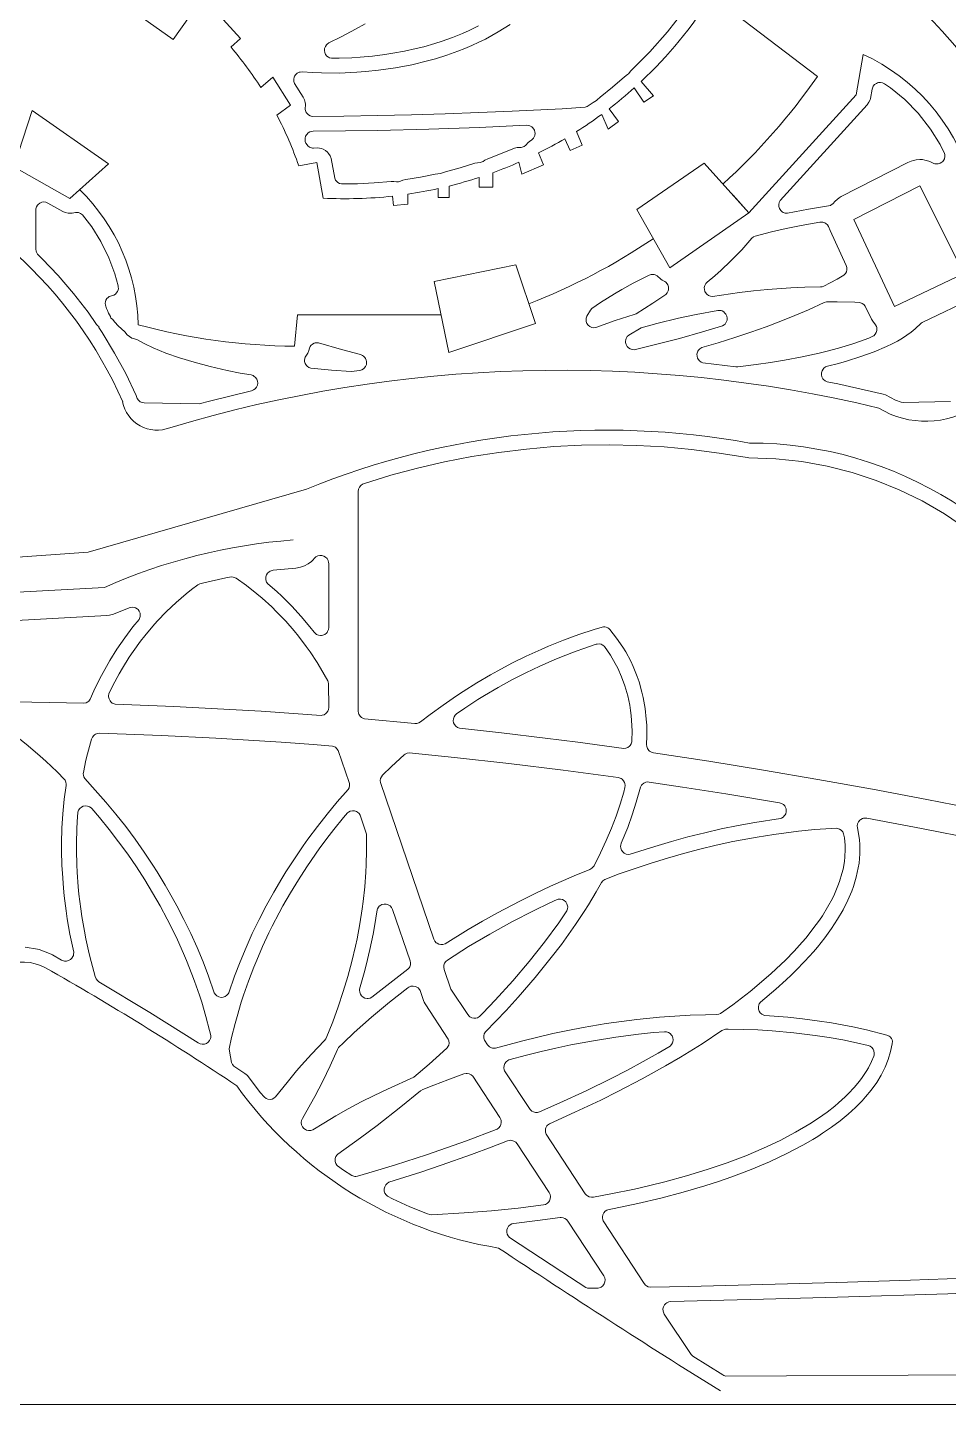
# Model space of a CAD drawing. Header units: inches. Extents: x 36 to 78.3, y 17.3 to 55.9.
# Drawn here: x 49.5 to 63.2, y 17.31 to 37.82 of the extents above; entities that cross this region are included whole.
import ezdxf

# ---------------------------------------------------------------- set-up
doc = ezdxf.new("R2010")
doc.units = ezdxf.units.IN
doc.layers.add('01_ORIGINAL_PLAN', color=7, linetype='CONTINUOUS', lineweight=20)
doc.layers.add('02_CONCEPT_CLOSED_AREAS', color=7, linetype='CONTINUOUS', lineweight=15)

msp = doc.modelspace()

# ---------------------------------------------------------------- linework, layer by layer
at = {"layer": '01_ORIGINAL_PLAN'}
msp.add_line((71.442, 17.312), (36.248, 17.312), dxfattribs=at)
for points in [[(60.29, 39.74, -0.300089), (65.18, 32.538)], [(59.849, 35.488, 0.057164), (61.253, 37.088), (59.681, 38.289, -0.064319), (58.632, 37.014, -0.064319)], [(59.998, 35.322), (60.235, 35.059), (61.831, 36.816), (61.933, 37.418, -0.214593), (63.522, 35.602, 0.212382), (64.188, 33.517, -0.642649), (62.166, 32.15, 0.132984), (51.615, 31.858, -0.471407), (50.913, 32.245)], [(58.528, 36.918, -0.018836), (58.155, 36.608, -0.018836)], [(58.043, 36.524, -0.017658), (57.668, 36.267, -0.017658)], [(57.496, 36.162, -0.017305), (57.105, 35.949, -0.017305)], [(54.929, 35.306, -0.040089), (53.897, 35.276), (53.805, 35.806)], [(56.812, 35.811, -0.016254), (56.423, 35.655, -0.016254)], [(56.221, 35.586, -0.018166), (55.771, 35.457, -0.018166)], [(50.274, 35.4, -0.198705), (51.143, 33.392, 0.063223), (53.473, 33.07)], [(55.61, 35.419, -0.017778), (55.16, 35.336, -0.017778)], [(56.959, 33.703, 0.056142), (58.811, 34.673)], [(53.65, 30.945, -0.14301), (60.243, 31.63, -0.286424), (65.36, 28.431), (66.481, 23.89, -0.272091), (64.9, 18.954), (63.661, 17.533)], [(53.65, 30.945), (50.4, 30.004), (48.095, 29.84), (45.427, 29.473), (42.376, 26.597), (41.758, 26.597, -0.10797), (36.248, 22.954)]]:
    msp.add_lwpolyline(points, format="xyb", dxfattribs=at)
for points in [[(51.286, 38.996), (52.178, 38.364), (51.665, 37.64), (50.837, 38.227), (51.286, 38.996)], [(52.249, 38.111), (52.668, 37.654), (52.525, 37.523)], [(52.968, 36.924), (53.149, 37.079), (53.413, 36.661), (53.207, 36.514)], [(58.528, 36.918), (58.67, 36.704), (58.814, 36.799), (58.632, 37.014)], [(49.567, 36.583), (50.703, 35.787), (50.129, 35.27), (49.295, 35.742), (49.567, 36.583)], [(58.043, 36.524), (58.141, 36.305), (58.295, 36.419), (58.155, 36.608)], [(57.496, 36.162), (57.572, 35.985), (57.754, 36.063), (57.668, 36.267)], [(56.812, 35.811), (56.853, 35.634), (57.179, 35.773), (57.105, 35.949)], [(53.805, 35.806), (53.533, 35.759)], [(53.805, 35.806), (53.805, 35.806)], [(58.564, 35.106), (59.058, 34.241), (60.235, 35.059), (59.57, 35.799), (58.564, 35.106)], [(56.221, 35.586), (56.221, 35.439), (56.423, 35.439), (56.423, 35.655)], [(54.929, 35.306), (54.944, 35.165), (55.16, 35.189), (55.16, 35.336)], [(55.61, 35.419), (55.608, 35.288), (55.771, 35.288), (55.771, 35.457)], [(53.515, 33.54), (53.473, 33.07)], [(53.515, 33.54), (55.65, 33.54)], [(46.027, 28.759), (46.027, 29.23), (50.643, 29.479)]]:
    msp.add_lwpolyline(points, dxfattribs=at)
for points in [[(61.796, 34.957), (62.78, 35.461), (63.435, 34.152), (62.399, 33.663)], [(55.549, 34.034), (56.763, 34.283), (57.058, 33.412), (55.766, 32.976)]]:
    msp.add_lwpolyline(points, close=True, dxfattribs=at)
for centre, radius, start, end in [((48.363, 33.974), 5.47, 32.6388, 40.4465), ((48.363, 33.974), 5.47, 19.0436, 27.6609), ((44.996, 29.643), 6.464, 23.734, 72.5429), ((54.073, 21.787), 8.422, 94.2501, 114.0352), ((49.433, 23.211), 0.689, 61.2688, 115.2094), ((27.349, -15.654), 45.391, 56.1832, 60.407), ((57.468, 25.543), 5.979, 215.6658, 260.7622), ((129.159, 128.7), 131.041, 236.3299, 238.04792)]:
    msp.add_arc(centre, radius, start, end, dxfattribs=at)
at = {"layer": '02_CONCEPT_CLOSED_AREAS'}
for points in [[(59.269, 38.071), (59.025, 37.755), (58.761, 37.455), (58.477, 37.17), (58.441, 37.127), (58.429, 37.116), (58.383, 37.083), (58.203, 36.928), (58.019, 36.781), (57.978, 36.741), (57.964, 36.73), (57.914, 36.702), (57.827, 36.64), (57.795, 36.629), (57.457, 36.608), (56.712, 36.571), (56.213, 36.55), (55.713, 36.532), (55.211, 36.518), (54.708, 36.506), (54.205, 36.498), (53.735, 36.493), (53.704, 36.501), (53.677, 36.517), (53.654, 36.54), (53.646, 36.553), (53.639, 36.567), (53.631, 36.598), (53.633, 36.675), (53.63, 36.701), (53.619, 36.739), (53.599, 36.779), (53.469, 36.986), (53.46, 37.016), (53.459, 37.047), (53.465, 37.077), (53.472, 37.092), (53.489, 37.117), (53.513, 37.137), (53.541, 37.151), (53.557, 37.154), (53.588, 37.156), (53.735, 37.147), (53.871, 37.142), (54.138, 37.14), (54.4, 37.151), (54.53, 37.161), (54.72, 37.18), (54.972, 37.216), (55.216, 37.263), (55.452, 37.32), (55.568, 37.352), (55.736, 37.405), (55.901, 37.464), (56.008, 37.506), (56.112, 37.551), (56.214, 37.597), (56.313, 37.646), (56.409, 37.698), (56.501, 37.751), (56.593, 37.807), (56.68, 37.864)], [(56.211, 37.842), (56.071, 37.774), (55.973, 37.73), (55.823, 37.67), (55.667, 37.614), (55.559, 37.579), (55.396, 37.532), (55.282, 37.503), (55.11, 37.465), (54.936, 37.433), (54.815, 37.414), (54.634, 37.392), (54.449, 37.375), (54.323, 37.367), (54.134, 37.36), (54.021, 37.361), (53.991, 37.368), (53.977, 37.375), (53.953, 37.393), (53.934, 37.417), (53.921, 37.445), (53.916, 37.476), (53.919, 37.506), (53.93, 37.535), (53.947, 37.56), (53.958, 37.571), (53.984, 37.588), (54.165, 37.678), (54.379, 37.791), (54.521, 37.871)], [(63.233, 32.246), (62.53, 32.231), (62.503, 32.237), (62.418, 32.267), (62.266, 32.345), (62.232, 32.359), (61.559, 32.511), (61.397, 32.543), (61.369, 32.556), (61.346, 32.576), (61.336, 32.588), (61.322, 32.615), (61.315, 32.645), (61.316, 32.676), (61.325, 32.706), (61.341, 32.732), (61.352, 32.744), (61.376, 32.762), (61.405, 32.773), (61.569, 32.816), (61.685, 32.848), (61.9, 32.916), (62.101, 32.989), (62.282, 33.067), (62.365, 33.107), (62.444, 33.149), (62.518, 33.193), (62.586, 33.236), (62.65, 33.282), (62.707, 33.329), (62.8, 33.417), (62.812, 33.426), (63.604, 33.8)], [(63.697, 26.161), (62.885, 26.32), (62.073, 26.473), (61.261, 26.62), (60.45, 26.759), (59.637, 26.891), (58.814, 27.016), (58.783, 27.025), (58.756, 27.042), (58.744, 27.053), (58.725, 27.079), (58.714, 27.11), (58.712, 27.142), (58.716, 27.263), (58.713, 27.429), (58.707, 27.517), (58.69, 27.678), (58.662, 27.839), (58.643, 27.922), (58.6, 28.075), (58.572, 28.155), (58.513, 28.302), (58.477, 28.379), (58.403, 28.518), (58.357, 28.592), (58.266, 28.724), (58.164, 28.853), (58.15, 28.867), (58.133, 28.879), (58.112, 28.888), (58.092, 28.893), (58.07, 28.894), (58.048, 28.89), (57.93, 28.854), (57.701, 28.778), (57.474, 28.695), (57.252, 28.605), (57.14, 28.557), (56.921, 28.457), (56.706, 28.351), (56.496, 28.239), (56.39, 28.179), (56.183, 28.057), (55.982, 27.931), (55.881, 27.864), (55.684, 27.728), (55.492, 27.587), (55.348, 27.476), (55.322, 27.461), (55.293, 27.452), (55.262, 27.451), (54.514, 27.521), (54.498, 27.525), (54.47, 27.541), (54.446, 27.563), (54.43, 27.59), (54.424, 27.606), (54.42, 27.638), (54.42, 30.91), (54.425, 30.943), (54.438, 30.973), (54.459, 30.998), (54.485, 31.017), (54.512, 31.027), (54.906, 31.149), (55.304, 31.256), (55.705, 31.348), (56.109, 31.427), (56.514, 31.491), (56.922, 31.54), (57.331, 31.576), (57.742, 31.596), (58.153, 31.602), (58.564, 31.594), (58.971, 31.571), (59.382, 31.534), (59.792, 31.481), (60.207, 31.413), (60.235, 31.41), (60.637, 31.396), (61.021, 31.354), (61.399, 31.286), (61.769, 31.192), (62.13, 31.073), (62.473, 30.933), (62.813, 30.767), (63.146, 30.574), (63.459, 30.363)], [(47.437, 28.885), (50.676, 29.06), (50.718, 29.066), (50.776, 29.08), (51.009, 29.177), (51.025, 29.182), (51.056, 29.187), (51.088, 29.182), (51.103, 29.177), (51.131, 29.161), (51.143, 29.15), (51.161, 29.124), (51.173, 29.094), (51.175, 29.078), (51.174, 29.046), (51.17, 29.031), (51.157, 29.002), (51.067, 28.891), (50.944, 28.729), (50.828, 28.562), (50.72, 28.389), (50.621, 28.213), (50.572, 28.121), (50.484, 27.938), (50.428, 27.814), (50.408, 27.788), (50.396, 27.778), (50.368, 27.763), (50.337, 27.755), (49.563, 27.771), (49.05, 27.778)], [(49.275, 27.311), (49.508, 27.121), (49.685, 26.968), (49.771, 26.89), (49.938, 26.732), (50.048, 26.621), (50.057, 26.608), (50.069, 26.579), (50.073, 26.548), (50.072, 26.532), (50.044, 26.327), (50.033, 26.218), (50.023, 26.11), (50.01, 25.894), (50.005, 25.672), (50.005, 25.561), (50.01, 25.34), (50.016, 25.226), (50.033, 25.001), (50.044, 24.887), (50.072, 24.662), (50.089, 24.546), (50.129, 24.318), (50.184, 24.046), (50.183, 24.015), (50.18, 24), (50.174, 23.985), (50.158, 23.959), (50.136, 23.938), (50.109, 23.923), (50.079, 23.915), (50.048, 23.915), (50.018, 23.924), (50.005, 23.93), (49.87, 24.008), (49.847, 24.02), (49.671, 24.089), (49.646, 24.094), (49.461, 24.12)], [(63.732, 19.202), (62.641, 19.163), (61.545, 19.128), (60.444, 19.097), (59.34, 19.071), (58.764, 19.059), (58.735, 19.066), (58.708, 19.08), (58.696, 19.09), (58.677, 19.113), (58.065, 20.047), (58.059, 20.061), (58.053, 20.092), (58.053, 20.108), (58.06, 20.138), (58.074, 20.166), (58.095, 20.19), (58.121, 20.207), (58.135, 20.213), (58.579, 20.305), (58.924, 20.386), (59.258, 20.474), (59.578, 20.568), (59.783, 20.634), (59.982, 20.703), (60.269, 20.811), (60.542, 20.926), (60.799, 21.047), (61.039, 21.173), (61.188, 21.259), (61.26, 21.304), (61.332, 21.35), (61.465, 21.442), (61.594, 21.538), (61.71, 21.634), (61.768, 21.685), (61.823, 21.736), (61.921, 21.836), (61.971, 21.891), (62.055, 21.994), (62.136, 22.107), (62.203, 22.218), (62.261, 22.333), (62.309, 22.45), (62.344, 22.566), (62.369, 22.684), (62.37, 22.72), (62.365, 22.741), (62.356, 22.762), (62.338, 22.785), (62.321, 22.798), (62.288, 22.813), (61.986, 22.89), (61.779, 22.936), (61.463, 22.995), (61.25, 23.027), (61.034, 23.055), (60.816, 23.078), (60.471, 23.105), (60.456, 23.109), (60.428, 23.123), (60.404, 23.144), (60.387, 23.171), (60.377, 23.201), (60.375, 23.217), (60.375, 23.233), (60.382, 23.264), (60.389, 23.279), (60.408, 23.305), (60.636, 23.498), (60.788, 23.635), (60.861, 23.704), (60.934, 23.774), (61.067, 23.912), (61.194, 24.052), (61.254, 24.123), (61.363, 24.26), (61.464, 24.399), (61.555, 24.539), (61.636, 24.678), (61.707, 24.821), (61.765, 24.956), (61.79, 25.025), (61.832, 25.165), (61.863, 25.302), (61.874, 25.372), (61.881, 25.445), (61.886, 25.513), (61.887, 25.583), (61.885, 25.65), (61.88, 25.72), (61.871, 25.787), (61.85, 25.897), (61.847, 25.929), (61.853, 25.96), (61.866, 25.988), (61.886, 26.012), (61.899, 26.022), (61.927, 26.036), (61.942, 26.041), (61.973, 26.043), (61.989, 26.041), (62.802, 25.888), (63.611, 25.729)], [(63.506, 17.752), (59.891, 17.735), (59.859, 17.744), (59.844, 17.752), (59.399, 18.031), (59.373, 18.054), (58.974, 18.659), (58.961, 18.688), (58.957, 18.703), (58.955, 18.735), (58.958, 18.751), (58.962, 18.766), (58.977, 18.794), (58.999, 18.818), (59.012, 18.827), (59.041, 18.84), (59.072, 18.845), (60.45, 18.878), (61.551, 18.909), (63.195, 18.962), (64.386, 19.007)]]:
    msp.add_lwpolyline(points, dxfattribs=at)
for points in [[(60.807, 35.053), (60.775, 35.055), (60.745, 35.065), (60.731, 35.073), (60.708, 35.094), (60.69, 35.12), (60.68, 35.15), (60.678, 35.182), (60.685, 35.213), (60.699, 35.241), (61.994, 36.668), (62.02, 36.704), (62.037, 36.739), (62.044, 36.759), (62.069, 36.899), (62.078, 36.93), (62.086, 36.944), (62.106, 36.968), (62.132, 36.986), (62.147, 36.992), (62.162, 36.997), (62.194, 36.999), (62.225, 36.993), (62.253, 36.979), (62.343, 36.919), (62.553, 36.744), (62.752, 36.54), (62.936, 36.305), (63.082, 36.074), (63.145, 35.943), (63.15, 35.927), (63.151, 35.895), (63.145, 35.864), (63.13, 35.836), (63.12, 35.823), (63.108, 35.812), (63.081, 35.795), (63.05, 35.786), (63.018, 35.786), (63.002, 35.788), (62.987, 35.793), (62.947, 35.814), (62.912, 35.828), (62.855, 35.844), (62.816, 35.85), (62.777, 35.851), (62.724, 35.847), (62.684, 35.839), (62.648, 35.828), (62.602, 35.809), (61.609, 35.299), (61.577, 35.28), (61.547, 35.258), (61.519, 35.232), (61.484, 35.193), (61.46, 35.176), (61.447, 35.169), (61.419, 35.161), (61.119, 35.113)], [(53.632, 36.122), (53.629, 36.137), (53.629, 36.168), (53.637, 36.198), (53.652, 36.225), (53.674, 36.247), (53.701, 36.263), (53.731, 36.271), (53.747, 36.273), (54.712, 36.286), (55.468, 36.305), (56.221, 36.33), (56.925, 36.361), (56.957, 36.358), (56.972, 36.353), (57.001, 36.338), (57.013, 36.328), (57.033, 36.304), (57.041, 36.289), (57.05, 36.259), (57.051, 36.243), (57.047, 36.211), (57.035, 36.182), (57.027, 36.168), (57.004, 36.146), (56.967, 36.121), (56.951, 36.106), (56.916, 36.066), (56.89, 36.046), (56.86, 36.034), (56.844, 36.031), (56.787, 36.03), (56.745, 36.021), (56.536, 35.934), (56.346, 35.862), (56.306, 35.842), (56.277, 35.822), (56.249, 35.81), (56.233, 35.807), (56.197, 35.804), (56.154, 35.795), (55.935, 35.728), (55.716, 35.67), (55.643, 35.642), (55.565, 35.634), (55.345, 35.59), (55.126, 35.554), (55.083, 35.542), (55.048, 35.527), (55.019, 35.519), (54.989, 35.519), (54.951, 35.525), (54.909, 35.526), (54.658, 35.503), (54.409, 35.49), (54.171, 35.489), (54.141, 35.496), (54.114, 35.511), (54.092, 35.532), (54.083, 35.545), (54.07, 35.573), (54.017, 35.865), (54.002, 35.905), (53.979, 35.942), (53.96, 35.962), (53.932, 35.986), (53.897, 36.006), (53.874, 36.015), (53.841, 36.023), (53.811, 36.026), (53.754, 36.022), (53.738, 36.023), (53.707, 36.031), (53.693, 36.038), (53.667, 36.057), (53.657, 36.069), (53.641, 36.097)], [(50.209, 35.064), (50.225, 35.065), (50.257, 35.062), (50.287, 35.05), (50.313, 35.03), (50.452, 34.85), (50.589, 34.631), (50.708, 34.39), (50.798, 34.148), (50.845, 33.972), (50.848, 33.957), (50.849, 33.927), (50.846, 33.912), (50.835, 33.884), (50.817, 33.859), (50.806, 33.849), (50.781, 33.832), (50.734, 33.819), (50.713, 33.81), (50.695, 33.798), (50.679, 33.781), (50.664, 33.755), (50.657, 33.734), (50.655, 33.711), (50.659, 33.684), (50.675, 33.632), (50.686, 33.602), (50.703, 33.566), (50.732, 33.513), (50.739, 33.489), (50.76, 33.472), (50.797, 33.428), (50.845, 33.377), (50.947, 33.287), (50.982, 33.242), (51.015, 33.214), (51.052, 33.192), (51.072, 33.184), (51.123, 33.17), (51.241, 33.107), (51.368, 33.047), (51.554, 32.97), (51.757, 32.899), (51.978, 32.832), (52.215, 32.769), (52.467, 32.712), (52.664, 32.672), (52.824, 32.643), (52.854, 32.634), (52.868, 32.627), (52.891, 32.607), (52.91, 32.581), (52.921, 32.552), (52.924, 32.521), (52.919, 32.491), (52.906, 32.462), (52.887, 32.438), (52.861, 32.42), (52.832, 32.409), (52.207, 32.254), (52.053, 32.212), (51.235, 32.227), (51.203, 32.232), (51.188, 32.237), (51.173, 32.245), (51.148, 32.266), (51.13, 32.292), (51.112, 32.339), (50.958, 32.664), (50.793, 32.969), (50.607, 33.274), (50.576, 33.321), (50.561, 33.348), (50.557, 33.364), (50.544, 33.374), (50.523, 33.397), (50.399, 33.577), (50.183, 33.858), (49.953, 34.126), (49.717, 34.374), (49.647, 34.442), (49.63, 34.47), (49.624, 34.486), (49.62, 34.518), (49.62, 35.1), (49.621, 35.115), (49.629, 35.145), (49.645, 35.172), (49.655, 35.184), (49.68, 35.203), (49.708, 35.215), (49.739, 35.22), (49.77, 35.216), (49.799, 35.204), (50.021, 35.079), (50.059, 35.062), (50.1, 35.052), (50.143, 35.051), (50.164, 35.053)], [(59.694, 33.813), (59.663, 33.816), (59.633, 33.827), (59.608, 33.845), (59.588, 33.87), (59.58, 33.884), (59.571, 33.914), (59.57, 33.945), (59.578, 33.975), (59.592, 34.003), (59.614, 34.026), (59.726, 34.12), (59.823, 34.206), (59.961, 34.337), (60.047, 34.423), (60.127, 34.508), (60.278, 34.682), (60.301, 34.7), (60.329, 34.711), (60.57, 34.773), (60.789, 34.823), (61.01, 34.869), (61.291, 34.919), (61.322, 34.92), (61.337, 34.918), (61.366, 34.907), (61.379, 34.899), (61.402, 34.878), (61.419, 34.852), (61.442, 34.793), (61.684, 34.275), (61.693, 34.244), (61.694, 34.211), (61.687, 34.18), (61.671, 34.152), (61.648, 34.129), (61.549, 34.071), (61.443, 34.014), (61.352, 33.968), (61.326, 33.958), (61.299, 33.955), (61.068, 33.95), (60.859, 33.941), (60.51, 33.916), (60.301, 33.896), (60.092, 33.871)], [(57.957, 33.35), (57.926, 33.347), (57.895, 33.352), (57.866, 33.365), (57.842, 33.385), (57.823, 33.411), (57.812, 33.441), (57.81, 33.472), (57.811, 33.488), (57.821, 33.518), (57.876, 33.607), (57.897, 33.632), (58.026, 33.721), (58.234, 33.851), (58.345, 33.915), (58.514, 34.008), (58.748, 34.127), (58.778, 34.137), (58.809, 34.139), (58.825, 34.137), (58.84, 34.133), (58.868, 34.119), (58.923, 34.068), (58.941, 34.055), (58.983, 34.033), (58.996, 34.024), (59.017, 34.001), (59.026, 33.987), (59.037, 33.958), (59.04, 33.926), (59.038, 33.91), (59.034, 33.895), (59.02, 33.866), (59, 33.842), (58.805, 33.711), (58.556, 33.556), (58.529, 33.544), (58.244, 33.453)], [(59.551, 32.824), (59.522, 32.835), (59.497, 32.854), (59.478, 32.878), (59.47, 32.892), (59.462, 32.922), (59.461, 32.954), (59.464, 32.969), (59.476, 32.998), (59.484, 33.011), (59.506, 33.034), (59.533, 33.05), (59.777, 33.123), (60.023, 33.201), (60.261, 33.28), (60.49, 33.361), (60.711, 33.445), (60.92, 33.529), (61.12, 33.615), (61.354, 33.723), (61.388, 33.734), (61.548, 33.734), (61.812, 33.725), (61.887, 33.72), (61.918, 33.709), (61.945, 33.691), (61.966, 33.667), (62.058, 33.474), (62.078, 33.442), (62.118, 33.391), (62.132, 33.364), (62.136, 33.35), (62.139, 33.335), (62.138, 33.304), (62.129, 33.275), (62.114, 33.249), (62.092, 33.228), (62.079, 33.219), (62.019, 33.193), (61.88, 33.142), (61.781, 33.108), (61.568, 33.043), (61.398, 32.998), (61.279, 32.969), (61.029, 32.914), (60.766, 32.864), (60.558, 32.829), (60.343, 32.798), (60.071, 32.763), (60.042, 32.763)], [(58.529, 33.02), (58.498, 33.022), (58.469, 33.03), (58.442, 33.047), (58.421, 33.069), (58.406, 33.096), (58.399, 33.126), (58.398, 33.142), (58.402, 33.173), (58.408, 33.187), (58.423, 33.214), (58.445, 33.236), (58.632, 33.344), (58.865, 33.41), (59.185, 33.488), (59.448, 33.544), (59.772, 33.602), (59.803, 33.603), (59.819, 33.601), (59.834, 33.596), (59.861, 33.581), (59.873, 33.571), (59.893, 33.547), (59.906, 33.519), (59.911, 33.488), (59.911, 33.473), (59.909, 33.457), (59.898, 33.428), (59.88, 33.402), (59.868, 33.392), (59.842, 33.375), (59.827, 33.369), (59.546, 33.284), (59.203, 33.187), (58.845, 33.095)], [(53.693, 33.041), (53.706, 33.069), (53.715, 33.082), (53.738, 33.103), (53.765, 33.117), (53.78, 33.121), (53.811, 33.124), (53.826, 33.123), (54.169, 33.024), (54.455, 32.946), (54.484, 32.934), (54.497, 32.925), (54.519, 32.903), (54.528, 32.89), (54.54, 32.862), (54.544, 32.846), (54.544, 32.815), (54.541, 32.8), (54.529, 32.771), (54.51, 32.746), (54.499, 32.735), (54.472, 32.719), (54.442, 32.711), (54.313, 32.693), (54.024, 32.714), (53.713, 32.744), (53.684, 32.756), (53.658, 32.774), (53.647, 32.786), (53.631, 32.814), (53.622, 32.844), (53.621, 32.86), (53.625, 32.892), (53.63, 32.907), (53.669, 32.97), (53.685, 33.009)], [(53.074, 29.535), (53.056, 29.56), (53.046, 29.59), (53.043, 29.621), (53.045, 29.636), (53.054, 29.666), (53.071, 29.692), (53.093, 29.714), (53.107, 29.722), (53.136, 29.733), (53.151, 29.735), (53.489, 29.768), (53.559, 29.781), (53.618, 29.802), (53.672, 29.83), (53.722, 29.867), (53.79, 29.934), (53.817, 29.948), (53.847, 29.956), (53.878, 29.955), (53.908, 29.946), (53.934, 29.93), (53.956, 29.908), (53.971, 29.882), (53.979, 29.852), (53.98, 29.836), (53.98, 28.883), (53.976, 28.852), (53.964, 28.823), (53.955, 28.81), (53.945, 28.798), (53.92, 28.779), (53.891, 28.767), (53.875, 28.764), (53.86, 28.763), (53.829, 28.768), (53.8, 28.78), (53.787, 28.789), (53.764, 28.811), (53.7, 28.894), (53.571, 29.048), (53.432, 29.2), (53.284, 29.348), (53.208, 29.417)], [(50.803, 27.741), (50.788, 27.745), (50.759, 27.758), (50.735, 27.778), (50.725, 27.79), (50.71, 27.818), (50.703, 27.849), (50.703, 27.865), (50.708, 27.896), (50.768, 28.02), (50.86, 28.192), (50.91, 28.278), (51.012, 28.44), (51.068, 28.523), (51.18, 28.678), (51.241, 28.757), (51.364, 28.904), (51.429, 28.976), (51.566, 29.119), (51.709, 29.255), (51.859, 29.384), (51.937, 29.447), (52.034, 29.52), (52.061, 29.531), (52.12, 29.547), (52.451, 29.623), (52.528, 29.636), (52.56, 29.633), (52.589, 29.623), (52.603, 29.615), (52.755, 29.506), (52.91, 29.384), (52.988, 29.318), (53.132, 29.188), (53.205, 29.117), (53.34, 28.976), (53.467, 28.832), (53.53, 28.754), (53.645, 28.602), (53.703, 28.521), (53.808, 28.361), (53.86, 28.276), (53.966, 28.087), (53.972, 28.073), (53.979, 28.045), (53.98, 27.693), (53.976, 27.663), (53.965, 27.635), (53.947, 27.61), (53.936, 27.6), (53.91, 27.584), (53.881, 27.575), (53.866, 27.573), (52.975, 27.635), (52.325, 27.673), (51.675, 27.706)], [(55.925, 27.385), (55.896, 27.395), (55.871, 27.413), (55.852, 27.436), (55.839, 27.464), (55.833, 27.494), (55.835, 27.524), (55.845, 27.553), (55.861, 27.579), (55.884, 27.599), (56.004, 27.682), (56.198, 27.808), (56.299, 27.87), (56.5, 27.989), (56.704, 28.101), (56.912, 28.208), (57.123, 28.309), (57.336, 28.402), (57.444, 28.446), (57.662, 28.531), (57.775, 28.571), (57.959, 28.632), (57.974, 28.636), (58.004, 28.638), (58.034, 28.632), (58.048, 28.626), (58.061, 28.619), (58.084, 28.6), (58.131, 28.536), (58.174, 28.47), (58.246, 28.347), (58.281, 28.278), (58.339, 28.149), (58.389, 28.012), (58.43, 27.867), (58.46, 27.725), (58.472, 27.647), (58.481, 27.572), (58.493, 27.422), (58.496, 27.341), (58.494, 27.198), (58.492, 27.182), (58.484, 27.152), (58.468, 27.126), (58.457, 27.114), (58.432, 27.096), (58.418, 27.089), (58.403, 27.085), (58.373, 27.081), (57.688, 27.173), (57.2, 27.236), (56.551, 27.314)], [(50.348, 26.632), (50.333, 26.661), (50.329, 26.677), (50.326, 26.709), (50.328, 26.725), (50.366, 26.905), (50.39, 27.003), (50.45, 27.222), (50.463, 27.251), (50.483, 27.275), (50.495, 27.285), (50.508, 27.293), (50.537, 27.304), (50.569, 27.307), (51.493, 27.273), (52.301, 27.234), (52.786, 27.206), (53.27, 27.174), (53.754, 27.14), (54.037, 27.117), (54.051, 27.112), (54.079, 27.099), (54.102, 27.078), (54.119, 27.052), (54.283, 26.575), (54.288, 26.559), (54.29, 26.528), (54.283, 26.497), (54.269, 26.469), (54.108, 26.284), (53.957, 26.102), (53.811, 25.917), (53.671, 25.729), (53.602, 25.633), (53.469, 25.439), (53.343, 25.244), (53.281, 25.143), (53.162, 24.942), (53.05, 24.739), (52.943, 24.534), (52.843, 24.326), (52.749, 24.116), (52.661, 23.904), (52.579, 23.691), (52.493, 23.443), (52.485, 23.429), (52.464, 23.405), (52.438, 23.387), (52.408, 23.377), (52.377, 23.375), (52.346, 23.381), (52.317, 23.395), (52.294, 23.417), (52.276, 23.443), (52.189, 23.692), (52.109, 23.903), (52.02, 24.117), (51.926, 24.327), (51.825, 24.534), (51.719, 24.74), (51.606, 24.943), (51.548, 25.044), (51.427, 25.242), (51.364, 25.342), (51.234, 25.537), (51.099, 25.729), (50.958, 25.917), (50.812, 26.103), (50.661, 26.283), (50.505, 26.461)], [(54.749, 26.575), (54.747, 26.605), (54.752, 26.634), (54.764, 26.661), (54.783, 26.685), (54.914, 26.812), (55.105, 26.986), (55.118, 26.996), (55.147, 27.01), (55.18, 27.016), (55.854, 26.949), (56.662, 26.858), (57.469, 26.758), (58.29, 26.647), (58.32, 26.639), (58.334, 26.632), (58.347, 26.623), (58.369, 26.601), (58.384, 26.574), (58.389, 26.56), (58.394, 26.529), (58.39, 26.498), (58.372, 26.429), (58.32, 26.251), (58.259, 26.073), (58.191, 25.895), (58.112, 25.71), (58.026, 25.526), (57.929, 25.335), (57.92, 25.321), (57.897, 25.298), (57.868, 25.281), (57.632, 25.184), (57.283, 25.03), (57.052, 24.921), (56.825, 24.809), (56.49, 24.633), (56.27, 24.51), (56.054, 24.383), (55.711, 24.171), (55.681, 24.161), (55.65, 24.16), (55.62, 24.166), (55.592, 24.18), (55.58, 24.189), (55.559, 24.213), (55.545, 24.24)], [(58.468, 25.505), (58.438, 25.503), (58.408, 25.508), (58.38, 25.521), (58.356, 25.541), (58.339, 25.566), (58.328, 25.595), (58.325, 25.626), (58.326, 25.641), (58.335, 25.67), (58.432, 25.906), (58.499, 26.094), (58.558, 26.279), (58.619, 26.506), (58.635, 26.534), (58.645, 26.546), (58.67, 26.566), (58.7, 26.579), (58.732, 26.583), (58.748, 26.581), (59.246, 26.507), (59.892, 26.405), (60.691, 26.272), (60.721, 26.263), (60.747, 26.247), (60.768, 26.225), (60.776, 26.212), (60.788, 26.183), (60.791, 26.152), (60.79, 26.137), (60.782, 26.107), (60.775, 26.093), (60.766, 26.081), (60.744, 26.059), (60.718, 26.043), (60.703, 26.038), (60.324, 25.98), (60.074, 25.934), (59.823, 25.883), (59.576, 25.826), (59.327, 25.763), (59.08, 25.696), (58.835, 25.623)], [(50.247, 26.133), (50.258, 26.162), (50.276, 26.187), (50.299, 26.207), (50.327, 26.221), (50.358, 26.227), (50.389, 26.224), (50.418, 26.214), (50.444, 26.196), (50.455, 26.185), (50.568, 26.052), (50.713, 25.873), (50.853, 25.691), (50.988, 25.505), (51.117, 25.317), (51.241, 25.125), (51.358, 24.932), (51.471, 24.736), (51.577, 24.537), (51.629, 24.435), (51.727, 24.232), (51.818, 24.03), (51.862, 23.925), (51.944, 23.72), (51.983, 23.615), (52.055, 23.408), (52.09, 23.301), (52.152, 23.092), (52.208, 22.881), (52.225, 22.808), (52.224, 22.776), (52.22, 22.761), (52.207, 22.732), (52.187, 22.708), (52.161, 22.689), (52.131, 22.679), (52.099, 22.676), (52.068, 22.682), (52.039, 22.696), (51.318, 23.151), (50.561, 23.607), (50.537, 23.626), (50.519, 23.65), (50.504, 23.685), (50.444, 23.91), (50.416, 24.023), (50.367, 24.247), (50.345, 24.359), (50.307, 24.579), (50.29, 24.692), (50.263, 24.911), (50.252, 25.022), (50.236, 25.238), (50.23, 25.349), (50.225, 25.562), (50.225, 25.672), (50.23, 25.882), (50.236, 25.989)], [(52.569, 22.349), (52.548, 22.374), (52.534, 22.403), (52.501, 22.574), (52.499, 22.606), (52.535, 22.775), (52.588, 22.985), (52.617, 23.092), (52.679, 23.301), (52.714, 23.408), (52.786, 23.617), (52.865, 23.822), (52.908, 23.927), (52.995, 24.131), (53.09, 24.334), (53.14, 24.436), (53.243, 24.635), (53.298, 24.736), (53.411, 24.932), (53.529, 25.127), (53.652, 25.317), (53.717, 25.413), (53.848, 25.599), (53.985, 25.783), (54.057, 25.875), (54.201, 26.052), (54.261, 26.122), (54.273, 26.132), (54.301, 26.146), (54.332, 26.153), (54.364, 26.151), (54.394, 26.141), (54.408, 26.134), (54.431, 26.113), (54.449, 26.087), (54.535, 25.837), (54.542, 25.803), (54.544, 25.562), (54.539, 25.349), (54.534, 25.24), (54.517, 25.02), (54.493, 24.802), (54.479, 24.692), (54.444, 24.468), (54.402, 24.247), (54.379, 24.135), (54.326, 23.911), (54.265, 23.687), (54.197, 23.46), (54.122, 23.235), (54.04, 23.01), (53.943, 22.768), (53.936, 22.755), (53.918, 22.731), (53.725, 22.529), (53.575, 22.364), (53.502, 22.28), (53.36, 22.109), (53.189, 21.892), (53.165, 21.872), (53.137, 21.86), (53.107, 21.855), (53.076, 21.858), (53.047, 21.869), (53.022, 21.887), (52.96, 21.96), (52.77, 22.209), (52.731, 22.241)], [(56.299, 22.738), (56.289, 22.769), (56.288, 22.802), (56.296, 22.833), (56.312, 22.862), (56.619, 23.18), (56.799, 23.377), (57.054, 23.672), (57.292, 23.966), (57.443, 24.164), (57.584, 24.359), (57.653, 24.458), (57.783, 24.653), (57.846, 24.752), (57.963, 24.946), (58.042, 25.083), (58.062, 25.11), (58.089, 25.13), (58.303, 25.212), (58.54, 25.296), (58.78, 25.375), (59.021, 25.449), (59.262, 25.518), (59.505, 25.582), (59.749, 25.641), (59.993, 25.694), (60.359, 25.762), (60.606, 25.801), (60.972, 25.849), (61.217, 25.873), (61.461, 25.89), (61.538, 25.894), (61.554, 25.891), (61.583, 25.881), (61.609, 25.863), (61.63, 25.838), (61.643, 25.81), (61.655, 25.749), (61.665, 25.64), (61.667, 25.576), (61.662, 25.465), (61.655, 25.4), (61.635, 25.285), (61.619, 25.22), (61.583, 25.101), (61.559, 25.035), (61.508, 24.913), (61.477, 24.849), (61.406, 24.718), (61.328, 24.591), (61.285, 24.526), (61.188, 24.393), (61.085, 24.263), (61.028, 24.197), (60.907, 24.062), (60.779, 23.931), (60.709, 23.863), (60.567, 23.731), (60.49, 23.663), (60.252, 23.463), (59.993, 23.264), (59.812, 23.134), (59.785, 23.123), (59.756, 23.119), (59.589, 23.116), (59.362, 23.108), (59.134, 23.095), (58.906, 23.078), (58.564, 23.044), (58.336, 23.015), (58.108, 22.983), (57.767, 22.926), (57.541, 22.882), (57.315, 22.835), (57.091, 22.784), (56.869, 22.728), (56.462, 22.617), (56.431, 22.616), (56.416, 22.618), (56.402, 22.623), (56.374, 22.637), (56.362, 22.646), (56.343, 22.669)], [(55.8, 23.498), (55.699, 23.791), (55.693, 23.822), (55.695, 23.854), (55.705, 23.883), (55.722, 23.91), (55.746, 23.93), (56.062, 24.131), (56.379, 24.318), (56.705, 24.498), (57.036, 24.669), (57.26, 24.777), (57.382, 24.832), (57.397, 24.836), (57.428, 24.837), (57.458, 24.831), (57.486, 24.816), (57.509, 24.795), (57.526, 24.769), (57.536, 24.74), (57.538, 24.724), (57.535, 24.693), (57.525, 24.664), (57.404, 24.486), (57.194, 24.199), (56.965, 23.909), (56.72, 23.621), (56.459, 23.332), (56.276, 23.14), (56.224, 23.088), (56.197, 23.072), (56.168, 23.064), (56.153, 23.063), (56.138, 23.063), (56.108, 23.07), (56.081, 23.084), (56.069, 23.093), (56.049, 23.117)], [(54.623, 23.376), (54.595, 23.363), (54.565, 23.357), (54.55, 23.357), (54.52, 23.363), (54.492, 23.377), (54.469, 23.397), (54.452, 23.422), (54.441, 23.45), (54.438, 23.481), (54.44, 23.496), (54.508, 23.74), (54.538, 23.855), (54.593, 24.088), (54.64, 24.318), (54.661, 24.432), (54.7, 24.677), (54.705, 24.692), (54.722, 24.72), (54.732, 24.731), (54.758, 24.75), (54.773, 24.757), (54.804, 24.764), (54.836, 24.763), (54.867, 24.754), (54.894, 24.736), (54.915, 24.712), (54.929, 24.684), (55.19, 23.919), (55.197, 23.889), (55.195, 23.859), (55.186, 23.829), (55.178, 23.816), (55.159, 23.793), (54.843, 23.552)], [(53.743, 21.402), (53.712, 21.392), (53.68, 21.391), (53.649, 21.399), (53.635, 21.405), (53.609, 21.424), (53.589, 21.449), (53.576, 21.478), (53.572, 21.51), (53.576, 21.542), (53.588, 21.571), (53.711, 21.785), (53.772, 21.898), (53.891, 22.126), (54.002, 22.357), (54.111, 22.6), (54.127, 22.627), (54.198, 22.698), (54.361, 22.853), (54.617, 23.082), (54.886, 23.305), (55.16, 23.519), (55.174, 23.528), (55.204, 23.54), (55.236, 23.543), (55.268, 23.538), (55.283, 23.532), (55.31, 23.515), (55.332, 23.491), (55.34, 23.477), (55.392, 23.329), (55.402, 23.303), (55.416, 23.279), (55.76, 22.754), (55.77, 22.725), (55.772, 22.694), (55.766, 22.664), (55.76, 22.65), (55.744, 22.624), (55.684, 22.568), (55.474, 22.38), (55.247, 22.186), (54.853, 22.01), (54.655, 21.915), (54.462, 21.817), (54.272, 21.716), (54.087, 21.611), (53.906, 21.503)], [(56.599, 22.281), (56.593, 22.296), (56.587, 22.327), (56.59, 22.359), (56.595, 22.374), (56.601, 22.389), (56.62, 22.415), (56.645, 22.435), (56.659, 22.443), (56.922, 22.515), (57.142, 22.57), (57.363, 22.62), (57.585, 22.667), (57.919, 22.729), (58.254, 22.782), (58.59, 22.825), (58.813, 22.849), (58.977, 22.863), (59.008, 22.861), (59.022, 22.858), (59.037, 22.852), (59.063, 22.836), (59.084, 22.814), (59.092, 22.801), (59.103, 22.772), (59.107, 22.742), (59.102, 22.712), (59.097, 22.697), (59.082, 22.671), (59.061, 22.649), (58.886, 22.545), (58.659, 22.418), (58.425, 22.292), (58.185, 22.167), (57.811, 21.984), (57.422, 21.804), (57.116, 21.67), (57.087, 21.662), (57.057, 21.661), (57.027, 21.668), (57.001, 21.682), (56.978, 21.703)], [(57.217, 21.338), (57.208, 21.369), (57.206, 21.385), (57.209, 21.417), (57.213, 21.432), (57.228, 21.46), (57.239, 21.473), (57.264, 21.493), (57.645, 21.663), (58.032, 21.846), (58.284, 21.971), (58.647, 22.161), (58.994, 22.354), (59.217, 22.485), (59.537, 22.683), (59.833, 22.879), (59.845, 22.887), (59.872, 22.897), (59.886, 22.899), (59.926, 22.9), (60.147, 22.897), (60.365, 22.889), (60.581, 22.876), (60.904, 22.848), (61.22, 22.809), (61.429, 22.778), (61.632, 22.741), (61.835, 22.699), (62.008, 22.659), (62.037, 22.647), (62.063, 22.629), (62.082, 22.605), (62.095, 22.576), (62.1, 22.545), (62.097, 22.514), (62.092, 22.499), (62.059, 22.42), (62.012, 22.326), (61.981, 22.273), (61.919, 22.18), (61.881, 22.128), (61.803, 22.033), (61.717, 21.941), (61.668, 21.892), (61.569, 21.802), (61.512, 21.755), (61.4, 21.666), (61.337, 21.621), (61.212, 21.535), (61.143, 21.49), (60.93, 21.365), (60.701, 21.244), (60.453, 21.128), (60.189, 21.016), (59.909, 20.91), (59.614, 20.81), (59.304, 20.715), (58.981, 20.627), (58.759, 20.572), (58.532, 20.52), (58.181, 20.447), (57.92, 20.398), (57.889, 20.397), (57.859, 20.403), (57.831, 20.417), (57.819, 20.427), (57.799, 20.45)], [(54.113, 20.866), (54.103, 20.877), (54.087, 20.902), (54.078, 20.931), (54.076, 20.962), (54.078, 20.977), (54.088, 21.006), (54.105, 21.031), (54.115, 21.042), (54.455, 21.285), (54.701, 21.467), (55.056, 21.743), (55.348, 21.982), (55.38, 22.001), (55.545, 22.069), (55.751, 22.147), (55.993, 22.235), (56.024, 22.241), (56.04, 22.241), (56.071, 22.235), (56.1, 22.221), (56.123, 22.2), (56.528, 21.584), (56.542, 21.557), (56.546, 21.542), (56.548, 21.512), (56.542, 21.482), (56.537, 21.468), (56.53, 21.455), (56.51, 21.431), (56.486, 21.413), (56.472, 21.407), (56.029, 21.24), (55.733, 21.134), (55.434, 21.031), (54.973, 20.882), (54.662, 20.787), (54.411, 20.713), (54.382, 20.709), (54.367, 20.709), (54.353, 20.711), (54.325, 20.721), (54.201, 20.801)], [(54.857, 20.413), (54.833, 20.435), (54.817, 20.461), (54.807, 20.491), (54.806, 20.522), (54.813, 20.553), (54.828, 20.581), (54.849, 20.604), (54.875, 20.621), (55.349, 20.772), (55.655, 20.874), (56.104, 21.033), (56.396, 21.142), (56.642, 21.237), (56.674, 21.245), (56.69, 21.246), (56.722, 21.24), (56.737, 21.234), (56.765, 21.216), (56.786, 21.191), (57.261, 20.468), (57.275, 20.439), (57.281, 20.407), (57.278, 20.375), (57.266, 20.345), (57.258, 20.331), (57.235, 20.308), (57.222, 20.299), (57.207, 20.291), (57.176, 20.283), (56.8, 20.237), (56.402, 20.197), (55.996, 20.165), (55.514, 20.137), (55.483, 20.139), (55.448, 20.151), (55.186, 20.256), (54.93, 20.374)], [(56.671, 19.799), (56.651, 19.822), (56.637, 19.85), (56.63, 19.88), (56.632, 19.911), (56.641, 19.94), (56.657, 19.966), (56.68, 19.987), (56.707, 20.002), (56.737, 20.009), (57.089, 20.05), (57.423, 20.095), (57.438, 20.096), (57.468, 20.093), (57.496, 20.082), (57.521, 20.065), (57.54, 20.042), (58.074, 19.229), (58.088, 19.2), (58.094, 19.169), (58.091, 19.137), (58.08, 19.107), (58.061, 19.081), (58.037, 19.061), (58.023, 19.053), (57.992, 19.044), (57.846, 19.042), (57.832, 19.044), (57.806, 19.053), (57.448, 19.285)]]:
    msp.add_lwpolyline(points, close=True, dxfattribs=at)

doc.saveas('drawing.dxf')
